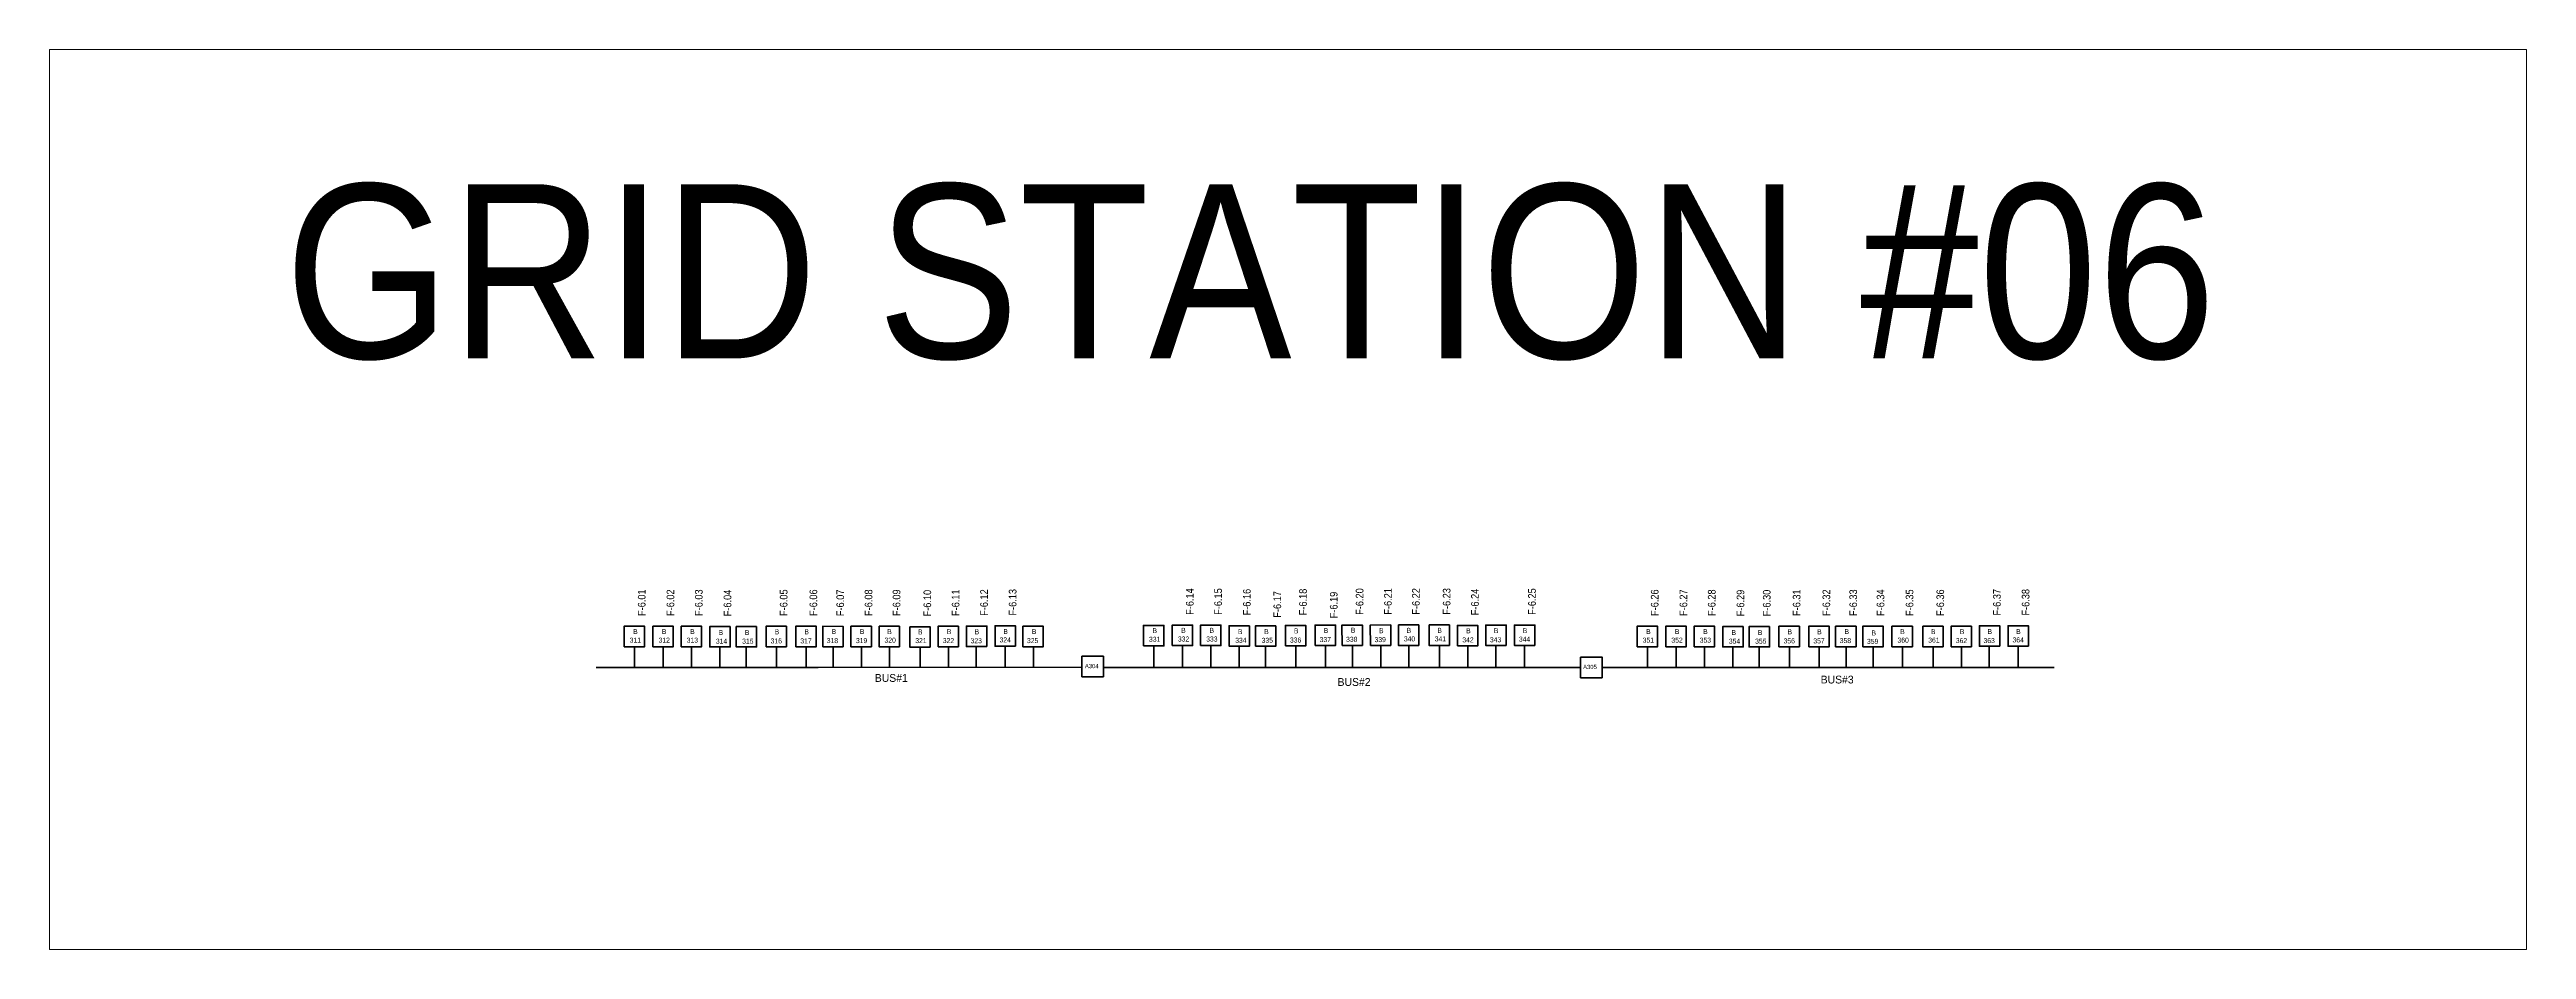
# Model space of a CAD drawing. Header units: metres. Extents: x 65984 to 144644, y -19036 to 23726.
# Drawn here: x 125443 to 127159, y 11409 to 12032 of the extents above; entities that cross this region are included whole.
import ezdxf
from ezdxf.enums import TextEntityAlignment as Align

# ---------------------------------------------------------------- set-up
doc = ezdxf.new("R2010")
doc.units = ezdxf.units.M
doc.header["$MEASUREMENT"] = 0
for name, color, linetype, lineweight in [('d_switch', 95, 'Continuous', 40), ('GRID STATION  04', 7, 'Continuous', 40), ('GRID STATION 01', 7, 'Continuous', 40), ('O H MAIN FEEDER', 4, 'Continuous', 100)]:
    doc.layers.add(name, color=color, linetype=linetype, lineweight=lineweight)
doc.styles.add('NASKHF', font='naskhf.shx', dxfattribs={"height": 8})
doc.styles.add('Style-Arial', font='arial.ttf')
doc.styles.add('Style-msdefault', font='msdefault.shx')

msp = doc.modelspace()

# ---------------------------------------------------------------- linework, layer by layer
at = {"layer": 'GRID STATION  04', "color": 214, "linetype": 'Continuous', "lineweight": 70, "ltscale": 0.39177}
for p, q in [((125848.4, 11618.3), (125848.4, 11604)), ((125868.3, 11618.3), (125868.3, 11604)), ((126208.1, 11618.9), (126208.1, 11604)), ((126569.9, 11618.3), (126569.9, 11604))]:
    msp.add_line(p, q, dxfattribs=at)
at = {"layer": 'GRID STATION  04', "color": 2, "linetype": 'Continuous', "lineweight": 70, "ltscale": 0.39177}
for p, q in [((125887.9, 11618.3), (125887.9, 11604)), ((126285.4, 11604), (126285.4, 11618.8)), ((126285.4, 11616.4), (126285.4, 11604)), ((126767.4, 11618.3), (126767.4, 11604))]:
    msp.add_line(p, q, dxfattribs=at)
at = {"layer": 'GRID STATION  04', "color": 6, "linetype": 'Continuous', "lineweight": 70, "ltscale": 0.39177}
for p, q in [((125907.5, 11604), (125907.5, 11618.2)), ((125907.5, 11615.9), (125907.5, 11604)), ((125985.9, 11618.3), (125985.9, 11604)), ((126648.3, 11618.3), (126648.3, 11604)), ((126706.3, 11618.3), (126706.3, 11604))]:
    msp.add_line(p, q, dxfattribs=at)
at = {"layer": 'GRID STATION  04', "color": 1, "linetype": 'Continuous', "lineweight": 70, "ltscale": 0.39177}
for p, q in [((125925.7, 11604), (125925.7, 11618.2)), ((125925.7, 11615.9), (125925.7, 11604)), ((126005.5, 11618.3), (126005.5, 11604)), ((126085.1, 11618.4), (126085.1, 11603.9)), ((126786.7, 11618.6), (126786.7, 11604))]:
    msp.add_line(p, q, dxfattribs=at)
at = {"layer": 'GRID STATION  04', "color": 7, "linetype": 'Continuous', "lineweight": 70, "ltscale": 0.39177}
for p, q in [((125946.7, 11618.3), (125946.7, 11604)), ((125967.3, 11618.3), (125967.3, 11604)), ((126345.6, 11619.2), (126345.6, 11604.3))]:
    msp.add_line(p, q, dxfattribs=at)
at = {"layer": 'GRID STATION  04', "color": 94, "linetype": 'Continuous', "lineweight": 70, "ltscale": 0.39177}
msp.add_line((126024.9, 11604.1), (126024.9, 11618.3), dxfattribs=at)
at = {"layer": 'GRID STATION  04', "color": 5, "linetype": 'Continuous', "lineweight": 70, "ltscale": 0.39177}
for p, q in [((126046.2, 11603.8), (126046.2, 11618.1)), ((126065.8, 11618.3), (126065.8, 11604.2)), ((126247.6, 11619.1), (126247.6, 11604.2)), ((126365.2, 11619.2), (126365.2, 11604.3)), ((126627.3, 11604), (126627.3, 11618.2)), ((126627.3, 11615.9), (126627.3, 11604)), ((126806.6, 11618.6), (126806.6, 11604))]:
    msp.add_line(p, q, dxfattribs=at)
at = {"layer": 'GRID STATION  04', "color": 251, "linetype": 'Continuous', "lineweight": 70, "ltscale": 0.39177}
for p, q in [((126105, 11618.6), (126105, 11604.1)), ((126267.2, 11616.4), (126267.2, 11604)), ((126464.7, 11619.2), (126464.7, 11604)), ((126609, 11604), (126609, 11618.2)), ((126609, 11615.9), (126609, 11604))]:
    msp.add_line(p, q, dxfattribs=at)
at = {"layer": 'GRID STATION  04', "color": 121, "linetype": 'Continuous', "lineweight": 70, "ltscale": 0.39177}
for p, q in [((126124.6, 11618.3), (126124.6, 11604.2)), ((126549.9, 11618.3), (126549.9, 11604))]:
    msp.add_line(p, q, dxfattribs=at)
at = {"layer": 'GRID STATION  04', "color": 3, "linetype": 'Continuous', "lineweight": 70, "ltscale": 0.39177}
for p, q in [((126228, 11619.1), (126228, 11604.2)), ((126327, 11619.2), (126327, 11604.3)), ((126668.8, 11618.3), (126668.8, 11604)), ((126747.8, 11604), (126747.8, 11618.3))]:
    msp.add_line(p, q, dxfattribs=at)
at = {"layer": 'GRID STATION  04', "color": 218, "linetype": 'Continuous', "lineweight": 70, "ltscale": 0.39177}
msp.add_line((126267.2, 11604), (126267.2, 11618.8), dxfattribs=at)
at = {"layer": 'GRID STATION  04', "color": 18, "linetype": 'Continuous', "lineweight": 70, "ltscale": 0.39177}
msp.add_line((126306.4, 11618.9), (126306.4, 11604), dxfattribs=at)
at = {"layer": 'GRID STATION  04', "color": 206, "linetype": 'Continuous', "lineweight": 70, "ltscale": 0.39177}
msp.add_line((126384.6, 11604.3), (126384.6, 11619.2), dxfattribs=at)
at = {"layer": 'GRID STATION  04', "color": 191, "linetype": 'Continuous', "lineweight": 70, "ltscale": 0.39177}
msp.add_line((126405.9, 11604.3), (126405.9, 11619.2), dxfattribs=at)
at = {"layer": 'GRID STATION  04', "color": 215, "linetype": 'Continuous', "lineweight": 70, "ltscale": 0.39177}
for p, q in [((126425.5, 11618.9), (126425.5, 11604)), ((126444.9, 11619.2), (126444.9, 11604))]:
    msp.add_line(p, q, dxfattribs=at)
at = {"layer": 'GRID STATION  04', "color": 120, "linetype": 'Continuous', "lineweight": 70, "ltscale": 0.39177}
msp.add_line((126589.5, 11618.3), (126589.5, 11604), dxfattribs=at)
at = {"layer": 'GRID STATION  04', "color": 88, "linetype": 'Continuous', "lineweight": 70, "ltscale": 0.39177, "true_color": 0x175208}
msp.add_line((126687.5, 11618.3), (126687.5, 11604), dxfattribs=at)
at = {"layer": 'GRID STATION  04', "color": 21, "linetype": 'Continuous', "lineweight": 70, "ltscale": 0.39177}
msp.add_line((126726.5, 11604), (126726.5, 11618.3), dxfattribs=at)
at = {"layer": 'GRID STATION  04', "color": 121, "linetype": 'Continuous', "lineweight": 211, "ltscale": 0.39177}
for p, q in [((125975.6, 11604), (125821.7, 11604)), ((126158.2, 11604.2), (125975.4, 11604)), ((126503.6, 11604), (126173.1, 11604)), ((126716.7, 11604), (126518.5, 11604))]:
    msp.add_line(p, q, dxfattribs=at)
at = {"layer": 'GRID STATION  04', "color": 2, "linetype": 'Continuous', "lineweight": 211, "ltscale": 0.39177}
msp.add_line((126831.7, 11604), (126716.7, 11604), dxfattribs=at)
at = {"layer": 'GRID STATION  04', "color": 214, "linetype": 'Continuous', "lineweight": 70, "ltscale": 0.39177, "flags": 128}
for points in [[(125841.1, 11618.3), (125841.1, 11632.5), (125855.3, 11632.5), (125855.3, 11618.3)], [(125861.1, 11618.3), (125861.1, 11632.5), (125875.2, 11632.5), (125875.2, 11618.3)], [(126200.8, 11618.9), (126200.8, 11633.1), (126215, 11633.1), (126215, 11618.9)], [(126562.6, 11618.3), (126562.6, 11632.5), (126576.8, 11632.5), (126576.8, 11618.3)]]:
    msp.add_lwpolyline(points, close=True, dxfattribs=at)
at = {"layer": 'GRID STATION  04', "color": 2, "linetype": 'Continuous', "lineweight": 70, "ltscale": 0.39177, "flags": 128}
for points in [[(125880.7, 11618.3), (125880.7, 11632.5), (125894.8, 11632.5), (125894.8, 11618.3)], [(126292.6, 11632.9), (126292.6, 11618.8), (126278.5, 11618.8), (126278.5, 11632.9)], [(126760.2, 11618.3), (126760.2, 11632.5), (126774.3, 11632.5), (126774.3, 11618.3)]]:
    msp.add_lwpolyline(points, close=True, dxfattribs=at)
at = {"layer": 'GRID STATION  04', "color": 6, "linetype": 'Continuous', "lineweight": 70, "ltscale": 0.39177, "flags": 128}
for points in [[(125914.7, 11632.3), (125914.7, 11618.2), (125900.5, 11618.2), (125900.5, 11632.3)], [(125978.7, 11618.3), (125978.7, 11632.5), (125992.8, 11632.4), (125992.8, 11618.3)], [(126641, 11618.3), (126641, 11632.5), (126655.2, 11632.5), (126655.2, 11618.3)], [(126699.1, 11618.3), (126699.1, 11632.5), (126713.3, 11632.5), (126713.3, 11618.3)]]:
    msp.add_lwpolyline(points, close=True, dxfattribs=at)
at = {"layer": 'GRID STATION  04', "color": 1, "linetype": 'Continuous', "lineweight": 70, "ltscale": 0.39177, "flags": 128}
for points in [[(125932.9, 11632.3), (125932.9, 11618.2), (125918.8, 11618.2), (125918.8, 11632.3)], [(125998.2, 11618.3), (125998.2, 11632.5), (126012.4, 11632.5), (126012.4, 11618.3)], [(126092.4, 11618.4), (126092.4, 11632.6), (126078.2, 11632.6), (126078.2, 11618.4)], [(126793.9, 11618.6), (126793.9, 11632.8), (126779.8, 11632.8), (126779.8, 11618.6)]]:
    msp.add_lwpolyline(points, close=True, dxfattribs=at)
at = {"layer": 'GRID STATION  04', "color": 7, "linetype": 'Continuous', "lineweight": 70, "ltscale": 0.39177, "flags": 128}
for points in [[(125939.5, 11618.3), (125939.5, 11632.5), (125953.6, 11632.5), (125953.6, 11618.3)], [(125960, 11618.3), (125960, 11632.5), (125974.2, 11632.5), (125974.2, 11618.3)], [(126338.4, 11619.2), (126338.3, 11633.3), (126352.5, 11633.3), (126352.5, 11619.2)]]:
    msp.add_lwpolyline(points, close=True, dxfattribs=at)
at = {"layer": 'GRID STATION  04', "color": 94, "linetype": 'Continuous', "lineweight": 70, "ltscale": 0.39177, "flags": 128}
msp.add_lwpolyline([(126017.7, 11632.5), (126017.7, 11618.3), (126031.8, 11618.3), (126031.8, 11632.5)], close=True, dxfattribs=at)
at = {"layer": 'GRID STATION  04', "color": 5, "linetype": 'Continuous', "lineweight": 70, "ltscale": 0.39177, "flags": 128}
for points in [[(126039, 11632.2), (126039, 11618.1), (126053.1, 11618.1), (126053.1, 11632.2)], [(126058.6, 11618.3), (126058.6, 11632.5), (126072.7, 11632.5), (126072.7, 11618.3)], [(126240.4, 11619.1), (126240.4, 11633.3), (126254.5, 11633.3), (126254.5, 11619.1)], [(126358, 11619.2), (126357.9, 11633.3), (126372.1, 11633.4), (126372.1, 11619.2)], [(126634.5, 11632.3), (126634.5, 11618.2), (126620.3, 11618.2), (126620.3, 11632.3)], [(126813.8, 11618.6), (126813.8, 11632.8), (126799.7, 11632.8), (126799.7, 11618.6)]]:
    msp.add_lwpolyline(points, close=True, dxfattribs=at)
at = {"layer": 'GRID STATION  04', "color": 251, "linetype": 'Continuous', "lineweight": 70, "ltscale": 0.39177, "flags": 128}
for points in [[(126112.2, 11618.6), (126112.2, 11632.8), (126098.1, 11632.8), (126098.1, 11618.6)], [(126472, 11619.2), (126472, 11633.3), (126457.8, 11633.3), (126457.8, 11619.2)], [(126616.3, 11632.3), (126616.3, 11618.2), (126602.1, 11618.2), (126602.1, 11632.3)]]:
    msp.add_lwpolyline(points, close=True, dxfattribs=at)
at = {"layer": 'GRID STATION  04', "color": 121, "linetype": 'Continuous', "lineweight": 70, "ltscale": 0.39177, "flags": 128}
for points in [[(126117.4, 11618.3), (126117.4, 11632.5), (126131.5, 11632.5), (126131.5, 11618.3)], [(126542.7, 11618.3), (126542.7, 11632.5), (126556.9, 11632.5), (126556.9, 11618.3)]]:
    msp.add_lwpolyline(points, close=True, dxfattribs=at)
at = {"layer": 'GRID STATION  04', "color": 3, "linetype": 'Continuous', "lineweight": 70, "ltscale": 0.39177, "flags": 128}
for points in [[(126220.8, 11619.1), (126220.8, 11633.3), (126234.9, 11633.3), (126234.9, 11619.1)], [(126319.7, 11619.2), (126319.7, 11633.3), (126333.9, 11633.3), (126333.9, 11619.2)], [(126661.6, 11618.3), (126661.6, 11632.5), (126675.8, 11632.5), (126675.8, 11618.3)], [(126740.6, 11632.5), (126740.6, 11618.3), (126754.7, 11618.3), (126754.7, 11632.5)]]:
    msp.add_lwpolyline(points, close=True, dxfattribs=at)
at = {"layer": 'GRID STATION  04', "color": 218, "linetype": 'Continuous', "lineweight": 70, "ltscale": 0.39177, "flags": 128}
msp.add_lwpolyline([(126274.4, 11632.9), (126274.4, 11618.8), (126260.2, 11618.8), (126260.2, 11632.9)], close=True, dxfattribs=at)
at = {"layer": 'GRID STATION  04', "color": 18, "linetype": 'Continuous', "lineweight": 70, "ltscale": 0.39177, "flags": 128}
msp.add_lwpolyline([(126299.2, 11618.9), (126299.2, 11633.1), (126313.3, 11633.1), (126313.3, 11618.9)], close=True, dxfattribs=at)
at = {"layer": 'GRID STATION  04', "color": 206, "linetype": 'Continuous', "lineweight": 70, "ltscale": 0.39177, "flags": 128}
msp.add_lwpolyline([(126377.4, 11633.4), (126377.4, 11619.2), (126391.5, 11619.2), (126391.5, 11633.4)], close=True, dxfattribs=at)
at = {"layer": 'GRID STATION  04', "color": 191, "linetype": 'Continuous', "lineweight": 70, "ltscale": 0.39177, "flags": 128}
msp.add_lwpolyline([(126398.7, 11633.4), (126398.7, 11619.2), (126412.8, 11619.2), (126412.8, 11633.4)], close=True, dxfattribs=at)
at = {"layer": 'GRID STATION  04', "color": 215, "linetype": 'Continuous', "lineweight": 70, "ltscale": 0.39177, "flags": 128}
for points in [[(126418.3, 11618.9), (126418.3, 11633.1), (126432.4, 11633.1), (126432.4, 11618.9)], [(126452.1, 11619.2), (126452.1, 11633.3), (126437.9, 11633.3), (126437.9, 11619.2)]]:
    msp.add_lwpolyline(points, close=True, dxfattribs=at)
at = {"layer": 'GRID STATION  04', "color": 120, "linetype": 'Continuous', "lineweight": 70, "ltscale": 0.39177, "flags": 128}
msp.add_lwpolyline([(126582.2, 11618.3), (126582.2, 11632.5), (126596.4, 11632.5), (126596.4, 11618.3)], close=True, dxfattribs=at)
at = {"layer": 'GRID STATION  04', "color": 88, "linetype": 'Continuous', "lineweight": 70, "ltscale": 0.39177, "true_color": 0x175208, "flags": 128}
msp.add_lwpolyline([(126680.2, 11618.3), (126680.2, 11632.5), (126694.4, 11632.5), (126694.4, 11618.3)], close=True, dxfattribs=at)
at = {"layer": 'GRID STATION  04', "color": 21, "linetype": 'Continuous', "lineweight": 70, "ltscale": 0.39177, "flags": 128}
msp.add_lwpolyline([(126719.3, 11632.5), (126719.3, 11618.3), (126733.4, 11618.3), (126733.4, 11632.5)], close=True, dxfattribs=at)
at = {"layer": 'GRID STATION  04', "color": 121, "linetype": 'Continuous', "lineweight": 53, "ltscale": 0.39177, "flags": 128}
for points in [[(126158.2, 11611.7), (126158.2, 11597.5), (126173.1, 11597.5), (126173.1, 11611.7)], [(126503.6, 11611.1), (126503.6, 11596.9), (126518.5, 11596.9), (126518.5, 11611.1)]]:
    msp.add_lwpolyline(points, close=True, dxfattribs=at)
at = {"layer": 'O H MAIN FEEDER', "color": 140, "linetype": 'Continuous', "lineweight": 13, "flags": 128}
msp.add_lwpolyline([(125443.2, 12031.7), (127158.7, 12031.7), (127158.7, 11408.8), (125443.2, 11408.8)], close=True, dxfattribs=at)

# ---------------------------------------------------------------- texts
at = {"layer": 'd_switch', "color": 2, "linetype": 'Continuous', "lineweight": 30, "char_height": 5.289, "attachment_point": 1, "rotation": 90, "style": 'NASKHF'}
for s, insert in [('\\Fmsdefault;\\H1x;\\W0.9;F-6.01\\P', (125850.7, 11639.6)), ('\\Fmsdefault;\\H1x;\\W0.9;F-6.02\\P', (125870.6, 11639.6)), ('\\Fmsdefault;\\H1x;\\W0.9;F-6.03\\P', (125890.2, 11639.6)), ('\\Fmsdefault;\\H1x;\\W0.9;F-6.04\\P', (125910.1, 11639.4)), ('\\Fmsdefault;\\H1x;\\W0.9;F-6.09\\P', (126027.2, 11639.6)), ('\\Fmsdefault;\\H1x;\\W0.9;F-6.13\\P', (126107.6, 11639.9)), ('\\Fmsdefault;\\H1x;\\W0.9;F-6.15\\P', (126249.9, 11640.4)), ('\\Fmsdefault;\\H1x;\\W0.9;F-6.16\\P', (126269.8, 11640)), ('\\Fmsdefault;\\H1x;\\W0.9;F-6.26\\P', (126552.3, 11639.6)), ('\\Fmsdefault;\\H1x;\\W0.9;F-6.27\\P', (126572.2, 11639.6)), ('\\Fmsdefault;\\H1x;\\W0.9;F-6.28\\P', (126591.8, 11639.6)), ('\\Fmsdefault;\\H1x;\\W0.9;F-6.32\\P', (126671.2, 11639.6)), ('\\Fmsdefault;\\H1x;\\W0.9;F-6.33\\P', (126689.8, 11639.6)), ('\\Fmsdefault;\\H1x;\\W0.9;F-6.34\\P', (126708.7, 11639.6))]:
    msp.add_mtext(s, dxfattribs=dict(at, insert=insert))
at = {"layer": 'd_switch', "color": 7, "linetype": 'Continuous', "lineweight": 30, "char_height": 5.289, "attachment_point": 1, "rotation": 90, "style": 'NASKHF'}
for s, insert in [('\\Fmsdefault;\\H1x;\\W0.9;F-6.05\\P', (125949, 11639.6)), ('\\Fmsdefault;\\H1x;\\W0.9;F-6.06\\P', (125969.6, 11639.6)), ('\\Fmsdefault;\\H1x;\\W0.9;F-6.17\\P', (126290.9, 11638.4)), ('\\Fmsdefault;\\H1x;\\W0.9;F-6.20\\P', (126347.9, 11640.4))]:
    msp.add_mtext(s, dxfattribs=dict(at, insert=insert))
at = {"layer": 'd_switch', "color": 6, "linetype": 'Continuous', "lineweight": 30, "char_height": 5.289, "attachment_point": 1, "rotation": 90, "style": 'NASKHF'}
for s, insert in [('\\Fmsdefault;\\H1x;\\W0.9;F-6.07\\P', (125988.2, 11639.5)), ('\\Fmsdefault;\\H1x;\\W0.9;F-6.31\\P', (126650.6, 11639.6))]:
    msp.add_mtext(s, dxfattribs=dict(at, insert=insert))
at = {"layer": 'd_switch', "color": 1, "linetype": 'Continuous', "lineweight": 30, "char_height": 5.289, "attachment_point": 1, "rotation": 90, "style": 'NASKHF'}
for s, insert in [('\\Fmsdefault;\\H1x;\\W0.9;F-6.08\\P', (126007.8, 11639.6)), ('\\Fmsdefault;\\H1x;\\W0.9;F-6.12\\P', (126087.8, 11639.7)), ('\\Fmsdefault;\\H1x;\\W0.9;F-6.37\\P', (126789.3, 11639.9))]:
    msp.add_mtext(s, dxfattribs=dict(at, insert=insert))
at = {"layer": 'd_switch', "color": 5, "linetype": 'Continuous', "lineweight": 30, "char_height": 5.289, "attachment_point": 1, "rotation": 90, "style": 'NASKHF'}
for s, insert in [('\\Fmsdefault;\\H1x;\\W0.9;F-6.10\\P', (126048.5, 11639.3)), ('\\Fmsdefault;\\H1x;\\W0.9;F-6.11\\P', (126068.1, 11639.6)), ('\\Fmsdefault;\\H1x;\\W0.9;F-6.21\\P', (126367.5, 11640.5)), ('\\Fmsdefault;\\H1x;\\W0.9;F-6.30\\P', (126629.9, 11639.4)), ('\\Fmsdefault;\\H1x;\\W0.9;F-6.38\\P', (126809.2, 11639.9))]:
    msp.add_mtext(s, dxfattribs=dict(at, insert=insert))
at = {"layer": 'd_switch', "color": 3, "linetype": 'Continuous', "lineweight": 30, "char_height": 5.289, "attachment_point": 1, "rotation": 90, "style": 'NASKHF'}
for s, insert in [('\\Fmsdefault;\\H1x;\\W0.9;F-6.14\\P', (126230.3, 11640.4)), ('\\Fmsdefault;\\H1x;\\W0.9;F-6.19\\P', (126330, 11638)), ('\\Fmsdefault;\\H1x;\\W0.9;F-6.36\\P', (126750.1, 11639.6))]:
    msp.add_mtext(s, dxfattribs=dict(at, insert=insert))
at = {"layer": 'd_switch', "color": 18, "linetype": 'Continuous', "lineweight": 30, "insert": (126308.7, 11640.1), "char_height": 5.289, "attachment_point": 1, "rotation": 90, "style": 'NASKHF'}
msp.add_mtext('\\pt57.1899;\\Fmsdefault;\\H1x;\\W0.9;F-6.18\\P', dxfattribs=at)
at = {"layer": 'd_switch', "color": 206, "linetype": 'Continuous', "lineweight": 30, "insert": (126386.9, 11640.5), "char_height": 5.289, "attachment_point": 1, "rotation": 90, "style": 'NASKHF'}
msp.add_mtext('\\Fmsdefault;\\H1x;\\W0.9;F-6.22\\P', dxfattribs=at)
at = {"layer": 'd_switch', "color": 191, "linetype": 'Continuous', "lineweight": 30, "insert": (126408.2, 11640.5), "char_height": 5.289, "attachment_point": 1, "rotation": 90, "style": 'NASKHF'}
msp.add_mtext('\\Fmsdefault;\\H1x;\\W0.9;F-6.23\\P', dxfattribs=at)
at = {"layer": 'd_switch', "color": 215, "linetype": 'Continuous', "lineweight": 30, "insert": (126427.8, 11640.1), "char_height": 5.289, "attachment_point": 1, "rotation": 90, "style": 'NASKHF'}
msp.add_mtext('\\Fmsdefault;\\H1x;\\W0.9;F-6.24\\P', dxfattribs=at)
at = {"layer": 'd_switch', "color": 251, "linetype": 'Continuous', "lineweight": 30, "char_height": 5.289, "attachment_point": 1, "rotation": 90, "style": 'NASKHF'}
for s, insert in [('\\Fmsdefault;\\H1x;\\W0.9;F-6.25\\P', (126467.3, 11640.4)), ('\\Fmsdefault;\\H1x;\\W0.9;F-6.29\\P', (126611.7, 11639.4))]:
    msp.add_mtext(s, dxfattribs=dict(at, insert=insert))
at = {"layer": 'd_switch', "color": 21, "linetype": 'Continuous', "lineweight": 30, "insert": (126728.8, 11639.6), "char_height": 5.289, "attachment_point": 1, "rotation": 90, "style": 'NASKHF'}
msp.add_mtext('\\Fmsdefault;\\H1x;\\W0.9;F-6.35\\P', dxfattribs=at)
at = {"layer": 'GRID STATION  04', "color": 7, "linetype": 'Continuous', "lineweight": 30, "style": 'Style-msdefault', "width": 0.888889}
for s, p in [('B', (126344.5, 11631.5)), ('338', (126341.2, 11625.2))]:
    msp.add_text(s, height=3.47, rotation=0.0317, dxfattribs=at).set_placement(p, align=Align.TOP_LEFT)
at = {"layer": 'GRID STATION  04', "color": 206, "linetype": 'Continuous', "lineweight": 30, "style": 'Style-msdefault', "width": 0.888889}
for s, p in [('B', (126383.1, 11631.4)), ('340', (126381.2, 11625.5))]:
    msp.add_text(s, height=3.47, rotation=0.0317, dxfattribs=at).set_placement(p, align=Align.TOP_LEFT)
at = {"layer": 'GRID STATION  04', "color": 191, "linetype": 'Continuous', "lineweight": 30, "style": 'Style-msdefault', "width": 0.888889}
for s, p in [('B', (126404.4, 11631.4)), ('341', (126402.6, 11625.5))]:
    msp.add_text(s, height=3.47, rotation=0.0317, dxfattribs=at).set_placement(p, align=Align.TOP_LEFT)
at = {"layer": 'GRID STATION  04', "color": 218, "linetype": 'Continuous', "lineweight": 30, "style": 'Style-msdefault', "width": 0.888889}
for s, p in [('311', (125845, 11624.6)), ('312', (125865, 11624.6)), ('331', (126204.7, 11625.2)), ('334', (126264.4, 11624.5)), ('B', (126266.3, 11630.5))]:
    msp.add_text(s, height=3.47, dxfattribs=at).set_placement(p, align=Align.TOP_LEFT)
at = {"layer": 'GRID STATION  04', "color": 5, "linetype": 'Continuous', "lineweight": 30, "style": 'Style-msdefault', "width": 0.888889}
for s, p in [('B', (125847.4, 11630.6)), ('B', (125867.3, 11630.6)), ('321', (126042.8, 11624.3)), ('B', (126044.7, 11630.3)), ('322', (126061.9, 11624.3)), ('B', (126064.7, 11630.5)), ('B', (126207.1, 11631.2)), ('355', (126624.5, 11623.9)), ('B', (126626.4, 11629.9)), ('364', (126802.8, 11624.8)), ('B', (126805.3, 11630.6))]:
    msp.add_text(s, height=3.47, dxfattribs=at).set_placement(p, align=Align.TOP_LEFT)
at = {"layer": 'GRID STATION  04', "color": 2, "linetype": 'Continuous', "lineweight": 30, "style": 'Style-msdefault', "width": 0.888889}
for s, p in [('313', (125884.5, 11624.6)), ('B', (125886.9, 11630.6)), ('335', (126282.7, 11624.5)), ('B', (126284.5, 11630.5)), ('B', (126766.3, 11630.5))]:
    msp.add_text(s, height=3.47, dxfattribs=at).set_placement(p, align=Align.TOP_LEFT)
at = {"layer": 'GRID STATION  04', "color": 6, "linetype": 'Continuous', "lineweight": 30, "style": 'Style-msdefault', "width": 0.888889}
for s, p in [('314', (125904.7, 11623.9)), ('B', (125906.6, 11629.9))]:
    msp.add_text(s, height=3.47, dxfattribs=at).set_placement(p, align=Align.TOP_LEFT)
at = {"layer": 'GRID STATION  04', "color": 1, "linetype": 'Continuous', "lineweight": 30, "style": 'Style-msdefault', "width": 0.888889}
for s, p in [('315', (125922.9, 11623.9)), ('B', (125924.8, 11629.9)), ('319', (126001.7, 11624.3)), ('B', (126004.4, 11630.6)), ('323', (126081.1, 11624.2)), ('B', (126083.9, 11630.4)), ('363', (126782.7, 11624.3)), ('B', (126785.5, 11630.6))]:
    msp.add_text(s, height=3.47, dxfattribs=at).set_placement(p, align=Align.TOP_LEFT)
at = {"layer": 'GRID STATION  04', "color": 7, "linetype": 'Continuous', "lineweight": 30, "style": 'Style-msdefault', "width": 0.888889}
for s, p in [('316', (125942.6, 11624.1)), ('B', (125945.4, 11630.4)), ('317', (125963.2, 11624.1)), ('B', (125966, 11630.4))]:
    msp.add_text(s, height=3.47, dxfattribs=at).set_placement(p, align=Align.TOP_LEFT)
at = {"layer": 'GRID STATION  04', "color": 6, "linetype": 'Continuous', "lineweight": 30, "style": 'Style-msdefault', "width": 0.888889}
for s, rotation, p in [('318', 359.9147, (125981.5, 11624.3)), ('B', 359.9147, (125984.9, 11630.6)), ('356', 0.0005, (126644.2, 11624.1)), ('B', 0.0005, (126646.9, 11630.4))]:
    msp.add_text(s, height=3.47, rotation=rotation, dxfattribs=at).set_placement(p, align=Align.TOP_LEFT)
at = {"layer": 'GRID STATION  04', "color": 94, "linetype": 'Continuous', "lineweight": 30, "style": 'Style-msdefault', "width": 0.888889}
for s, p in [('320', (126021.5, 11624.6)), ('B', (126023.4, 11630.5))]:
    msp.add_text(s, height=3.47, dxfattribs=at).set_placement(p, align=Align.TOP_LEFT)
at = {"layer": 'GRID STATION  04', "color": 251, "linetype": 'Continuous', "lineweight": 30, "style": 'Style-msdefault', "width": 0.888889}
for s, p in [('324', (126101.2, 11624.8)), ('B', (126103.8, 11630.6)), ('344', (126460.9, 11625.3)), ('B', (126463.5, 11631.2)), ('354', (126606.3, 11623.9)), ('B', (126608.2, 11629.9))]:
    msp.add_text(s, height=3.47, dxfattribs=at).set_placement(p, align=Align.TOP_LEFT)
at = {"layer": 'GRID STATION  04', "color": 121, "linetype": 'Continuous', "lineweight": 30, "style": 'Style-msdefault', "width": 0.888889}
for s, p in [('325', (126120.2, 11624.3)), ('B', (126123.5, 11630.6)), ('351', (126546.6, 11624.6)), ('B', (126549, 11630.6))]:
    msp.add_text(s, height=3.47, dxfattribs=at).set_placement(p, align=Align.TOP_LEFT)
at = {"layer": 'GRID STATION  04', "color": 3, "linetype": 'Continuous', "lineweight": 30, "style": 'Style-msdefault', "width": 0.888889}
for s, p in [('332', (126224.7, 11625.4)), ('B', (126227, 11631.4)), ('337', (126322.9, 11625)), ('B', (126325.7, 11631.3))]:
    msp.add_text(s, height=3.47, rotation=0.0317, dxfattribs=at).set_placement(p, align=Align.TOP_LEFT)
at = {"layer": 'GRID STATION  04', "color": 218, "linetype": 'Continuous', "lineweight": 30, "style": 'Style-msdefault', "width": 0.888889}
for s, rotation, p in [('333', 0.0317, (126244.3, 11625.4)), ('352', 360, (126566.5, 11624.6))]:
    msp.add_text(s, height=3.47, rotation=rotation, dxfattribs=at).set_placement(p, align=Align.TOP_LEFT)
at = {"layer": 'GRID STATION  04', "color": 5, "linetype": 'Continuous', "lineweight": 30, "style": 'Style-msdefault', "width": 0.888889}
for rotation, p in [(0.0317, (126246.6, 11631.4)), (360, (126568.9, 11630.6))]:
    msp.add_text('B', height=3.47, rotation=rotation, dxfattribs=at).set_placement(p, align=Align.TOP_LEFT)
at = {"layer": 'GRID STATION  04', "color": 18, "linetype": 'Continuous', "lineweight": 30, "style": 'Style-msdefault', "width": 0.888889}
for s, p in [('336', (126302.3, 11624.7)), ('B', (126305.1, 11631))]:
    msp.add_text(s, height=3.47, dxfattribs=at).set_placement(p, align=Align.TOP_LEFT)
at = {"layer": 'GRID STATION  04', "color": 5, "linetype": 'Continuous', "lineweight": 30, "style": 'Style-msdefault', "width": 0.888889}
for s, p in [('339', (126360.9, 11621.5)), ('B', (126364, 11627.7))]:
    msp.add_text(s, height=3.47, rotation=0.0317, dxfattribs=at).set_placement(p)
at = {"layer": 'GRID STATION  04', "color": 215, "linetype": 'Continuous', "lineweight": 30, "style": 'Style-msdefault', "width": 0.888889}
for s, p in [('342', (126421.7, 11624.8)), ('B', (126424.4, 11631.1)), ('343', (126440.8, 11624.9)), ('B', (126443.6, 11631.2))]:
    msp.add_text(s, height=3.47, dxfattribs=at).set_placement(p, align=Align.TOP_LEFT)
at = {"layer": 'GRID STATION  04', "color": 120, "linetype": 'Continuous', "lineweight": 30, "style": 'Style-msdefault', "width": 0.888889}
for s, p in [('353', (126586.1, 11624.6)), ('B', (126588.5, 11630.6))]:
    msp.add_text(s, height=3.47, dxfattribs=at).set_placement(p, align=Align.TOP_LEFT)
at = {"layer": 'GRID STATION  04', "color": 3, "linetype": 'Continuous', "lineweight": 30, "style": 'Style-msdefault', "width": 0.888889}
for s, p in [('357', (126664.8, 11624.1)), ('B', (126667.5, 11630.4)), ('361', (126744.4, 11624.6)), ('B', (126746.3, 11630.5))]:
    msp.add_text(s, height=3.47, dxfattribs=at).set_placement(p, align=Align.TOP_LEFT)
at = {"layer": 'GRID STATION  04', "color": 88, "linetype": 'Continuous', "lineweight": 30, "true_color": 0x175208, "style": 'Style-msdefault', "width": 0.888889}
for s, p in [('358', (126683.1, 11624.3)), ('B', (126686.4, 11630.6))]:
    msp.add_text(s, height=3.47, dxfattribs=at).set_placement(p, align=Align.TOP_LEFT)
at = {"layer": 'GRID STATION  04', "color": 6, "linetype": 'Continuous', "lineweight": 30, "style": 'Style-msdefault', "width": 0.888889}
for s, p in [('359', (126702, 11620.3)), ('B', (126705.1, 11626.1))]:
    msp.add_text(s, height=3.47, dxfattribs=at).set_placement(p)
at = {"layer": 'GRID STATION  04', "color": 21, "linetype": 'Continuous', "lineweight": 30, "style": 'Style-msdefault', "width": 0.888889}
for s, p in [('360', (126723.1, 11624.6)), ('B', (126725, 11630.5))]:
    msp.add_text(s, height=3.47, dxfattribs=at).set_placement(p, align=Align.TOP_LEFT)
at = {"layer": 'GRID STATION  04', "color": 2, "linetype": 'Continuous', "lineweight": 30, "style": 'Style-msdefault', "width": 0.888889}
msp.add_text('362', height=3.47, rotation=360, dxfattribs=at).set_placement((126763.5, 11624.3), align=Align.TOP_LEFT)
at = {"layer": 'GRID STATION  04', "color": 121, "linetype": 'Continuous', "lineweight": 30, "style": 'Style-msdefault'}
for s, height, p in [('BUS#1', 5.39, (126014.8, 11599.4)), ('A304', 2.94, (126160.3, 11606.4)), ('A305', 2.94, (126505.4, 11605.8)), ('BUS#2', 5.39, (126335.3, 11596.6))]:
    msp.add_text(s, height=height, dxfattribs=at).set_placement(p, align=Align.TOP_LEFT)
msp.add_text('BUS#3', height=5.39, dxfattribs=at).set_placement((126669.9, 11592.9))
at = {"layer": 'GRID STATION 01', "linetype": 'Continuous', "lineweight": 30, "style": 'Style-Arial', "width": 0.877058}
msp.add_text('GRID STATION #06', height=120.549, dxfattribs=at).set_placement((126274.8, 11878.2), align=Align.MIDDLE_CENTER)

doc.saveas('drawing.dxf')
